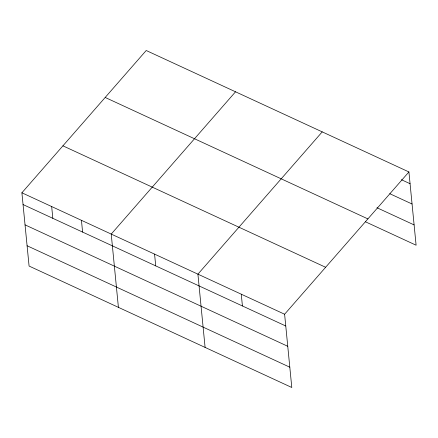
<?xml version="1.0" encoding="UTF-8"?>
<svg xmlns="http://www.w3.org/2000/svg" width="438" height="438" viewBox="0 0 438 438"><rect width="100%" height="100%" fill="white"/><g stroke="black" fill="none" stroke-linecap="round" stroke-linejoin="round"><path stroke-width="0.66" d="M408.917 171.948L284.612 314.232L291.796 387.493L29.083 266.052L21.9 192.791L146.204 50.507L408.917 171.948L416.1 245.209L365.319 221.737M235.524 91.799L111.225 234.084L118.408 307.339M322.22 131.871L197.916 274.155L205.099 347.416M401.4 179.706L410.072 183.714M389.765 193.7L412.059 204.004M376.954 207.738L414.113 224.913M105.186 97.46L367.898 218.901M62.919 145.838L325.631 267.279M21.9 192.791L284.612 314.232M23.055 204.557L285.768 325.998M25.043 224.853L287.755 346.288M27.096 245.756L289.808 367.197M241.267 294.194L242.417 305.959M154.57 254.117L155.725 265.882M81.446 220.319L82.601 232.08M51.673 206.555L52.828 218.321"/></g></svg>
